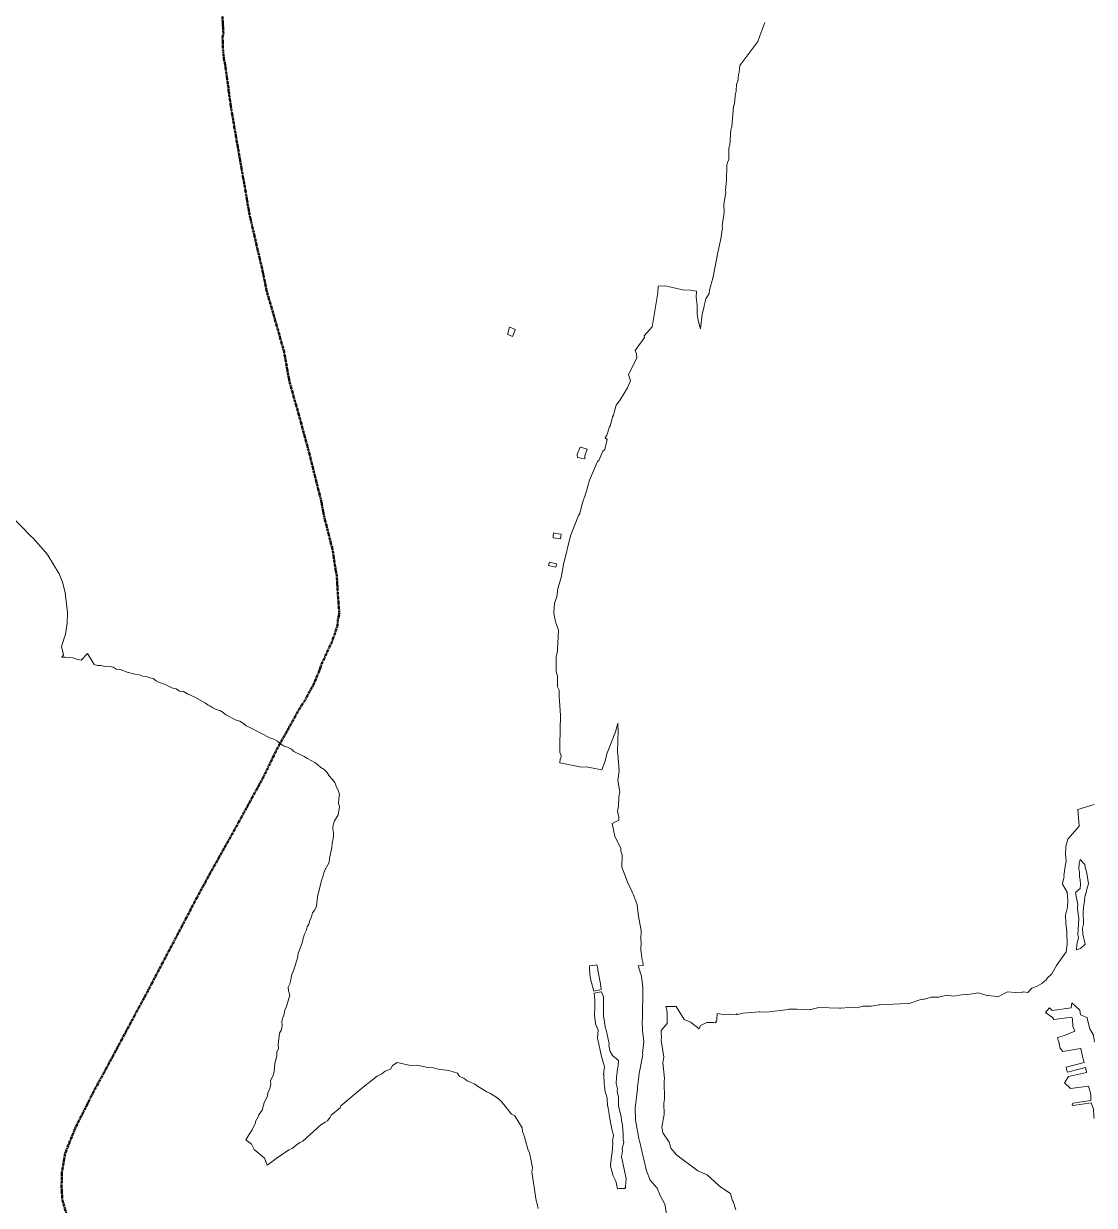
# Model space of a CAD drawing. Header units: metres. Extents: x 808092 to 809616, y 9156899 to 9158040.
# Drawn here: x 809319.3 to 809610.7, y 9157453.2 to 9157774.9 of the extents above; entities that cross this region are included whole.
import ezdxf

# ---------------------------------------------------------------- set-up
doc = ezdxf.new("R2010")
doc.units = ezdxf.units.M
doc.linetypes.add('ACAD_ISO08W100', pattern=[36, 24, -3, 6, -3])
doc.linetypes.add('PHANTOM2', pattern=[1.25, 0.625, -0.125, 0.125, -0.125, 0.125, -0.125])
doc.layers.add('AA L BOT', color=148, linetype='ACAD_ISO08W100')
doc.layers.add('C-TOPO-MAJR', color=9, linetype='Continuous')

msp = doc.modelspace()

# ---------------------------------------------------------------- linework, layer by layer
at = {"layer": 'AA L BOT', "color": 11, "linetype": 'PHANTOM2', "lineweight": 50, "flags": 128}
msp.add_lwpolyline([(809610.71, 9157092.34), (809607.31, 9157093.19), (809596.45, 9157102.84), (809590.41, 9157114.91), (809583.17, 9157124.56), (809575.92, 9157130.6), (809571.09, 9157141.46), (809569.89, 9157147.49), (809550, 9157168.13), (809535.06, 9157175.24), (809515.82, 9157184.4), (809498, 9157194.66), (809496.35, 9157198.55), (809496.09, 9157199.36), (809495.59, 9157199.94), (809495.2, 9157200.89), (809494, 9157201.66), (809493.13, 9157202.53), (809492.14, 9157203.87), (809491.76, 9157204.03), (809491.55, 9157204.71), (809491.03, 9157207.41), (809490.77, 9157210.02), (809490.83, 9157211.78), (809490.94, 9157212.14), (809492.01, 9157214.87), (809492.64, 9157215.83), (809492.77, 9157216.36), (809492.97, 9157216.51), (809494.04, 9157218.63), (809494.7, 9157219.19), (809494.98, 9157220.13), (809494.87, 9157221.72), (809494.61, 9157222.22), (809494.27, 9157223.93), (809494.25, 9157223.96), (809494.26, 9157223.99), (809494.22, 9157226.14), (809494.75, 9157226.89), (809495.16, 9157227.73), (809495.25, 9157228.35), (809495.68, 9157229.76), (809496.46, 9157231.4), (809497.1, 9157233.73), (809497.11, 9157233.76), (809497.14, 9157233.82), (809497.16, 9157233.89), (809497.29, 9157234.25), (809498.53, 9157237.01), (809499.63, 9157240.28), (809500.16, 9157241.54), (809499.99, 9157243.91), (809500.25, 9157245.15), (809500.62, 9157246.31), (809500.78, 9157246.68), (809500.85, 9157247.41), (809501.07, 9157248.39), (809501.27, 9157251.18), (809503.17, 9157252.98), (809503.6, 9157253.29), (809504.12, 9157253.34), (809505.91, 9157253.3), (809506.09, 9157253.6), (809506.41, 9157254.73), (809506.89, 9157255.34), (809507.81, 9157255.6), (809508.24, 9157256.51), (809508.35, 9157256.86), (809509.02, 9157257.4), (809509.26, 9157257.48), (809509.62, 9157258.26), (809510.14, 9157259.47), (809512.09, 9157262.56), (809512.81, 9157264.22), (809513.98, 9157267.7), (809513.97, 9157267.7), (809514.04, 9157267.91), (809514.48, 9157270.55), (809515.23, 9157281.94), (809514.81, 9157294.21), (809514.91, 9157296.09), (809514.39, 9157301.71), (809512.77, 9157310.25), (809512.61, 9157310.65), (809511.3, 9157314.94), (809508.58, 9157321.84), (809508.28, 9157322.37), (809507.85, 9157322.53), (809507.44, 9157322.61), (809506.3, 9157323.16), (809506.27, 9157323.99), (809506.33, 9157325.12), (809504.73, 9157327.84), (809502.87, 9157329.97), (809502.28, 9157330.55), (809497.73, 9157334.19), (809492.33, 9157338.08), (809488.81, 9157340.19), (809483.06, 9157342.72), (809482.72, 9157342.91), (809478.43, 9157344.67), (809471.16, 9157347.07), (809465.44, 9157348.56), (809464.76, 9157348.8), (809464.57, 9157348.83), (809463.75, 9157349.2), (809462.13, 9157349.44), (809460.28, 9157350.01), (809457.97, 9157351.23), (809456.05, 9157351.79), (809456.27, 9157351.95), (809452.63, 9157352.62), (809444.64, 9157355.05), (809444.87, 9157355.45), (809450.26, 9157354.43), (809450.13, 9157354.65), (809454.15, 9157353.96), (809458.12, 9157358.65), (809462.95, 9157362.04), (809463.63, 9157362.69), (809464.13, 9157363.32), (809475.86, 9157362.32), (809480.18, 9157362.04), (809466.94, 9157366.02), (809452.88, 9157370.02), (809448.47, 9157371.13), (809436.15, 9157375.42), (809423.37, 9157380.04), (809421.22, 9157381.21), (809419.8, 9157381.75), (809419.81, 9157381.95), (809416.28, 9157383.6), (809410.79, 9157385.67), (809410.71, 9157385.86), (809402.68, 9157388.45), (809392.07, 9157392.77), (809389.99, 9157394.09), (809387.14, 9157395.37), (809381.13, 9157399.23), (809374.68, 9157404.54), (809373.41, 9157405.74), (809369.36, 9157408.81), (809367.33, 9157410.85), (809366.76, 9157411.58), (809364.73, 9157412.99), (809358.42, 9157419.41), (809349.47, 9157428.91), (809348.49, 9157429.49), (809347.96, 9157430.14), (809345.11, 9157432.31), (809342.47, 9157435.54), (809340.91, 9157436.99), (809337.58, 9157440.82), (809334, 9157445.53), (809330.85, 9157451.24), (809329.85, 9157454.67), (809329.83, 9157454.86), (809329.63, 9157458.23), (809329.74, 9157462.33), (809330.61, 9157467.38), (809333.41, 9157474.36), (809338.87, 9157485.16), (809339.31, 9157485.86), (809339.66, 9157486.61), (809341.13, 9157489.23), (809349.92, 9157505.66), (809351.43, 9157508.38), (809357.94, 9157520.75), (809364.59, 9157533.35), (809364.9, 9157534.07), (809370.2, 9157543.85), (809375.28, 9157552.91), (809378.49, 9157558.68), (809384.51, 9157569.69), (809388.05, 9157577.03), (809394.47, 9157588.58), (809395.84, 9157590.65), (809398.38, 9157595.33), (809400.04, 9157599.39), (809400.36, 9157600.45), (809403.24, 9157606.68), (809403.73, 9157608.08), (809403.84, 9157608.25), (809404.73, 9157611.08), (809404.85, 9157612.65), (809405.23, 9157614.23), (809404.91, 9157618.46), (809404.87, 9157618.79), (809404.54, 9157624.33), (809403.38, 9157631.71), (809401.08, 9157640.75), (809400.3, 9157644.97), (809396.87, 9157658.56), (809394.2, 9157668.42), (809391.62, 9157677.56), (809390.2, 9157685.51), (809387.91, 9157693.64), (809385.44, 9157702.19), (809385.43, 9157702.21), (809384.2, 9157708.27), (809384.12, 9157708.52), (809380.75, 9157723.04), (809379.96, 9157727.8), (809377.76, 9157740.32), (809375.76, 9157751.99), (809374.04, 9157764.51), (809373.86, 9157764.87), (809373.57, 9157767.57), (809373.46, 9157771.08), (809373.67, 9157772.34), (809373.45, 9157776.12), (809373.51, 9157790.1), (809373.53, 9157800.07), (809373.86, 9157810.93), (809373.55, 9157816.18), (809373.61, 9157816.98), (809373.51, 9157817.85), (809371.33, 9157827.13), (809364.39, 9157840.33), (809362.47, 9157843.08), (809356.08, 9157853.57), (809353.66, 9157859.44), (809353.48, 9157860.34), (809352.91, 9157865.09), (809352.88, 9157868.72), (809353.55, 9157874.19), (809353.74, 9157875.31), (809354.26, 9157875.46), (809357.28, 9157874.72), (809359.22, 9157873.83), (809363.82, 9157872.6), (809363.94, 9157873.83), (809364.82, 9157876.56), (809365.24, 9157875.76), (809365.95, 9157875.54), (809367.3, 9157879.42), (809367.87, 9157880.51), (809370.02, 9157885.43), (809373.55, 9157891.86), (809376.47, 9157896.13), (809379.58, 9157898.55), (809386, 9157901.88), (809389.42, 9157902.94), (809394.44, 9157903.37), (809408.46, 9157903.15), (809415.32, 9157903.32), (809422.92, 9157902.97), (809424.88, 9157903.1), (809438.9, 9157901.93), (809441.25, 9157901.86), (809438.8, 9157902.2), (809425.38, 9157903.82), (809413.95, 9157905.57), (809403.87, 9157907.05), (809395.06, 9157917.61), (809388.93, 9157917.81), (809383.84, 9157918.44), (809383.31, 9157918.7), (809388.26, 9157918.66), (809388.88, 9157918.78), (809395.42, 9157919.13), (809395.43, 9157919.14), (809395.47, 9157919.14), (809395.46, 9157919.14), (809395.51, 9157919.14), (809401.97, 9157919.62), (809406.46, 9157919.33), (809406.8, 9157919.44), (809408.19, 9157919.45), (809418.93, 9157918.63), (809419.7, 9157918.87), (809428.14, 9157918.68), (809431.45, 9157917.93), (809436.55, 9157917.45), (809446.69, 9157916.67), (809461.46, 9157915.12), (809464.45, 9157914.8), (809466.03, 9157914.82), (809475.8, 9157914.18), (809480.82, 9157913.4), (809482.36, 9157912.87), (809489.92, 9157911.18), (809493.86, 9157909.56), (809494.21, 9157909.35), (809503.76, 9157904.87), (809507.41, 9157903.38), (809512.32, 9157900.97), (809514.91, 9157900.36), (809515.19, 9157900.23), (809515.76, 9157900.17), (809517.52, 9157899.65), (809519.4, 9157899.32), (809520.11, 9157899.15), (809522.94, 9157897.95), (809523.57, 9157897.77), (809528.42, 9157895.12), (809529.57, 9157894.61), (809532.64, 9157893.67), (809535.09, 9157891.54), (809535.29, 9157891.45), (809538.74, 9157890.32), (809539.52, 9157889.6), (809548.07, 9157886.32), (809553.04, 9157883.92), (809553.85, 9157883.61), (809555.72, 9157883.82), (809556.11, 9157883.72), (809557.87, 9157882.94), (809559.42, 9157882.74), (809561.15, 9157882.82), (809562.28, 9157882.53), (809564.62, 9157882.26), (809565.78, 9157882.02), (809566.94, 9157881.97), (809571.46, 9157881.1), (809574.69, 9157880.21), (809578, 9157879.7), (809578.76, 9157879.71), (809578.89, 9157879.64), (809579.19, 9157879.62), (809579.93, 9157879.41), (809580.4, 9157879.48), (809582.72, 9157879.34), (809585.76, 9157880.16), (809588.06, 9157881.06), (809591.03, 9157882.7), (809602.28, 9157888.95), (809610.71, 9157893.37)], dxfattribs=at)
at = {"layer": 'C-TOPO-MAJR', "color": 9, "linetype": 'Continuous', "lineweight": 5}
for points, elevation in [([(809494.25, 9157450.92), (809493.84, 9157453.49), (809492.56, 9157455.83), (809491.71, 9157457.83), (809489.84, 9157460.08), (809488.86, 9157462.54), (809486.96, 9157470.73), (809486.79, 9157470.97), (809485.83, 9157476.35), (809485.88, 9157476.65), (809485.78, 9157479.64), (809486.36, 9157484.93), (809486.34, 9157485.37), (809486.78, 9157488.24), (809486.74, 9157488.62), (809487.79, 9157494.18), (809487.73, 9157494.56), (809488.06, 9157497.82), (809487.71, 9157500.83), (809487.63, 9157503.55), (809487.76, 9157503.71), (809487.8, 9157512.49), (809487.43, 9157515.61), (809486.58, 9157518.42), (809487.88, 9157518.44), (809487.91, 9157518.84), (809487.87, 9157519.2), (809487.8, 9157519.55), (809487.64, 9157519.96), (809487.39, 9157522.15), (809487.29, 9157522.55), (809487.39, 9157525.02), (809487.26, 9157525.43), (809487.36, 9157527.99), (809486.78, 9157531.39), (809486.65, 9157531.8), (809486.32, 9157534.96), (809485.3, 9157537.73), (809485.01, 9157538.3), (809484.84, 9157538.75), (809483.62, 9157541.17), (809483.48, 9157541.75), (809482.14, 9157545.22), (809482.17, 9157548.57), (809481.81, 9157549.68), (809481.88, 9157550.32), (809480.2, 9157553.65), (809479.44, 9157557.14), (809481.29, 9157558.02), (809481.29, 9157558.83), (809480.91, 9157560.46), (809481.24, 9157561.88), (809481.29, 9157564.34), (809481.53, 9157565.77), (809481.03, 9157568.87), (809481.35, 9157571.44), (809481.01, 9157576.09), (809480.96, 9157576.39), (809481.02, 9157579.79), (809481.01, 9157579.98), (809481.13, 9157582), (809480.99, 9157584.45), (809480.38, 9157582.07), (809478.07, 9157576.1), (809477.57, 9157574.14), (809476.71, 9157571.73), (809472.4, 9157572.58), (809471.16, 9157572.51), (809465.28, 9157573.7), (809465.34, 9157574.7), (809465.54, 9157574.85), (809465.6, 9157575.58), (809465.21, 9157576.54), (809465.25, 9157576.98), (809465.2, 9157578.62), (809465.41, 9157586.51), (809465.03, 9157591.83), (809465.06, 9157593.46), (809464.62, 9157594.32), (809464.57, 9157597.23), (809464.23, 9157598.53), (809464.28, 9157600.02), (809464.21, 9157600.48), (809464.26, 9157602.54), (809464.6, 9157604.09), (809464.58, 9157604.67), (809464.7, 9157606.21), (809464.87, 9157609.8), (809464.13, 9157611.81), (809464.1, 9157612.17), (809463.7, 9157613.89), (809463.62, 9157614.63), (809463.78, 9157617.13), (809464.39, 9157618.84), (809464.73, 9157621.14), (809465.6, 9157624.07), (809466.22, 9157627.68), (809468.16, 9157635.42), (809470.34, 9157641), (809470.53, 9157641.26), (809470.64, 9157641.52), (809471.34, 9157644.21), (809471.44, 9157644.46), (809472.44, 9157647.36), (809473.32, 9157650.61), (809475.5, 9157655.72), (809475.86, 9157655.96), (809476.9, 9157658.53), (809477.45, 9157659), (809478.11, 9157661.69), (809477.62, 9157662.1), (809478.07, 9157662.83), (809478.76, 9157665.13), (809479.06, 9157665.55), (809479.54, 9157667.88), (809479.86, 9157668.28), (809480.53, 9157671.03), (809481.19, 9157671.83), (809481.68, 9157672.52), (809483.63, 9157675.79), (809484.51, 9157677.69), (809483.93, 9157679.35), (809486.21, 9157683.84), (809486.15, 9157685.02), (809485.72, 9157685.91), (809488.27, 9157689.44), (809488.16, 9157689.86), (809490.4, 9157692.36), (809491.95, 9157701.57), (809491.99, 9157703.46), (809493.99, 9157703.51), (809498.66, 9157702.41), (809500.8, 9157702.29), (809502.4, 9157702.06), (809502.35, 9157700.43), (809502.64, 9157698.22), (809502.6, 9157695.86), (809502.91, 9157694.11), (809503.5, 9157691.82), (809504.01, 9157695.8), (809504.51, 9157697.86), (809504.54, 9157698.13), (809504.97, 9157699.97), (809505.86, 9157701.46), (809505.99, 9157702.32), (809506.98, 9157705.97), (809508.24, 9157712.58), (809509.13, 9157716.78), (809509.33, 9157718.29), (809509.54, 9157719.11), (809509.43, 9157719.86), (809510, 9157723.59), (809509.9, 9157725.65), (809510.42, 9157728.97), (809510.37, 9157729.56), (809510.62, 9157732.17), (809510.73, 9157736.4), (809510.91, 9157737.12), (809511.24, 9157737.91), (809511.28, 9157741.09), (809511.49, 9157741.83), (809511.77, 9157746.08), (809512.06, 9157746.78), (809512.5, 9157752.38), (809512.77, 9157753.14), (809512.93, 9157755.11), (809513.04, 9157755.82), (809513.26, 9157756.5), (809513.36, 9157758.5), (809513.68, 9157759.17), (809513.83, 9157761), (809514.01, 9157761.72), (809514.22, 9157763.51), (809519.11, 9157770), (809519.32, 9157770.53), (809519.36, 9157770.8), (809519.7, 9157771.54), (809521, 9157775.19)], 2740), ([(809459.31, 9157452.35), (809459.09, 9157453.64), (809458.82, 9157454.5), (809457.59, 9157462.33), (809457.82, 9157463.38), (809457.48, 9157465.26), (809456.96, 9157467.45), (809456.57, 9157468.47), (809455.87, 9157470.81), (809455.64, 9157471.88), (809455.08, 9157473.3), (809454.97, 9157474.28), (809453.02, 9157477.52), (809452.13, 9157477.98), (809449.28, 9157481.53), (809448.14, 9157482.56), (809446.38, 9157483.63), (809445.35, 9157484.06), (809442.84, 9157485.6), (809442.07, 9157486.16), (809440.04, 9157487.1), (809439.15, 9157487.78), (809437.96, 9157488.26), (809437.37, 9157489.14), (809435.07, 9157489.86), (809432.17, 9157490.28), (809430.74, 9157490.59), (809429.32, 9157490.7), (809426.31, 9157491.31), (809424.59, 9157491.22), (809420.98, 9157492.03), (809419.73, 9157491.27), (809419.12, 9157490.27), (809417.66, 9157489.75), (809416.76, 9157489), (809415.54, 9157488.34), (809411.67, 9157485.39), (809405.61, 9157480.28), (809405.41, 9157479.77), (809402.98, 9157477.71), (809402.72, 9157477.16), (809402.04, 9157476.17), (809401.35, 9157475.87), (809400.18, 9157475.06), (809395.31, 9157470.65), (809394.52, 9157470.33), (809393.44, 9157469.54), (809392.36, 9157468.62), (809391.49, 9157468.32), (809388.85, 9157466.46), (809388.36, 9157466.24), (809386.84, 9157465.01), (809385.58, 9157464.12), (809384.82, 9157466.03), (809382.05, 9157468.39), (809381.36, 9157469.8), (809379.81, 9157471.06), (809380.38, 9157471.99), (809380.43, 9157472.09), (809381.5, 9157473.78), (809381.55, 9157474.06), (809382.37, 9157475.57), (809382.45, 9157476), (809383.18, 9157477.31), (809383.33, 9157477.84), (809384.27, 9157479.08), (809384.77, 9157481.13), (809385.64, 9157482.96), (809385.74, 9157483.81), (809386.31, 9157484.96), (809386.54, 9157486.15), (809386.52, 9157487.05), (809387.34, 9157488.83), (809387.51, 9157489.72), (809387.65, 9157491.81), (809388.19, 9157493.9), (809388.2, 9157494.9), (809388.66, 9157495.9), (809388.62, 9157496.88), (809388.96, 9157500.03), (809389.49, 9157501.01), (809389.67, 9157502.15), (809389.6, 9157503.27), (809389.83, 9157504.29), (809390.24, 9157505.24), (809390.4, 9157506.31), (809390.86, 9157507.32), (809391.73, 9157510.4), (809391.39, 9157511.57), (809391.34, 9157512.54), (809391.79, 9157513.52), (809392.07, 9157514.6), (809392.17, 9157515.73), (809392.95, 9157517.59), (809393.26, 9157518.74), (809393.88, 9157520.53), (809394, 9157521.75), (809395.2, 9157524.89), (809395.41, 9157525.94), (809395.74, 9157527.05), (809396.18, 9157527.91), (809396.46, 9157528.97), (809396.89, 9157529.76), (809397.22, 9157530.76), (809397.62, 9157531.72), (809397.94, 9157532.84), (809398.58, 9157533.67), (809398.97, 9157534.61), (809399.3, 9157537.19), (809400.35, 9157541.66), (809400.72, 9157542.63), (809401.01, 9157543.7), (809401.38, 9157544.62), (809402.46, 9157546.52), (809402.58, 9157547.64), (809403.15, 9157550.64), (809403.26, 9157551.68), (809403.6, 9157553.56), (809403.64, 9157554.64), (809403.42, 9157555.7), (809403.51, 9157556.81), (809403.89, 9157557.88), (809404.88, 9157559.48), (809405.24, 9157561.58), (809405.04, 9157562.81), (809405.06, 9157563.82), (809405.25, 9157565.17), (809404.91, 9157566.11), (809404.36, 9157567.28), (809404.01, 9157568.26), (809403.3, 9157569.24), (809402.49, 9157570.09), (809401.91, 9157571), (809401.13, 9157571.82), (809400.22, 9157572.41), (809399.41, 9157573.13), (809398.55, 9157573.77), (809396.54, 9157574.79), (809395.63, 9157575.41), (809392.87, 9157576.71), (809392.2, 9157577.36), (809391.09, 9157577.96), (809390.17, 9157578.22), (809389.12, 9157578.89), (809388.41, 9157579.51), (809387.38, 9157580.14), (809386.51, 9157580.38), (809380.86, 9157583.3), (809379.87, 9157583.69), (809379.15, 9157584.39), (809378.13, 9157585.02), (809377.16, 9157585.23), (809374.36, 9157586.68), (809373.59, 9157587.32), (809372.7, 9157587.91), (809371.72, 9157588.21), (809370.79, 9157588.65), (809369.97, 9157589.2), (809369.57, 9157589.33), (809368.83, 9157589.94), (809365.93, 9157591.52), (809363.86, 9157592.48), (809362.84, 9157593.06), (809361.77, 9157593.21), (809360.82, 9157593.76), (809359.9, 9157593.95), (809357.17, 9157595.26), (809356.23, 9157595.57), (809355.36, 9157595.94), (809354.55, 9157596.57), (809353.61, 9157596.83), (809352.69, 9157597.16), (809351.71, 9157597.26), (809350.71, 9157597.65), (809349.59, 9157597.83), (809347.46, 9157598.34), (809345.55, 9157599.07), (809344.51, 9157599.16), (809343.63, 9157599.67), (809342.4, 9157599.93), (809341.41, 9157599.92), (809340.33, 9157600.19), (809339.44, 9157600.19), (809338.47, 9157600.41), (809336.65, 9157603.38), (809334.99, 9157601.65), (809334.1, 9157601.79), (809332.73, 9157602.21), (809330.57, 9157602.44), (809330.12, 9157602.43), (809329.73, 9157602.45), (809330.15, 9157603.06), (809329.63, 9157605.3), (809330.68, 9157608.66), (809331.19, 9157611.72), (809331.26, 9157614.58), (809330.58, 9157619.96), (809329.96, 9157622.56), (809329.86, 9157622.87), (809328.93, 9157625.1), (809325.87, 9157630.15), (809325.24, 9157631.02), (809321.89, 9157634.82), (809321.27, 9157635.35), (809315.81, 9157640.96)], 2750), ([(809513.1, 9157452), (809512.38, 9157454.21), (809512.25, 9157454.37), (809511.69, 9157456.44), (809509.34, 9157457.95), (809508.62, 9157458.51), (809505.35, 9157461.45), (809502.77, 9157462.56), (809497.05, 9157466.83), (809495.48, 9157468.72), (809495.33, 9157469.1), (809495.04, 9157470.36), (809493.24, 9157472.89), (809492.96, 9157474.43), (809493.62, 9157477.89), (809493.59, 9157480.97), (809493.71, 9157482.1), (809493.6, 9157487), (809493.7, 9157487.72), (809493.25, 9157492.03), (809493.53, 9157493.53), (809492.81, 9157498.13), (809492.9, 9157499.08), (809492.8, 9157499.97), (809492.78, 9157500.76), (809494.43, 9157502.69), (809494.44, 9157505.43), (809494.33, 9157506.41), (809494.06, 9157507.29), (809496.88, 9157507.33), (809499.11, 9157503.81), (809499.26, 9157503.67), (809500.93, 9157503.02), (809501.16, 9157502.8), (809503.14, 9157501.2), (809503.54, 9157502.13), (809505.28, 9157502.98), (809507.05, 9157502.97), (809507.63, 9157502.88), (809507.89, 9157503.34), (809507.95, 9157503.78), (809508.07, 9157505.37), (809509.71, 9157505.18), (809511.53, 9157505.24), (809511.62, 9157505.27), (809513.25, 9157505.16), (809513.36, 9157505.19), (809513.48, 9157505.2), (809513.59, 9157505.18), (809515.17, 9157505.5), (809519.5, 9157505.91), (809519.64, 9157505.88), (809521.48, 9157505.78), (809527.39, 9157506.54), (809527.54, 9157506.59), (809527.7, 9157506.56), (809529.71, 9157506.59), (809529.83, 9157506.57), (809531.84, 9157506.42), (809533.42, 9157506.51), (809533.57, 9157506.46), (809535.74, 9157507.09), (809541.39, 9157506.84), (809541.55, 9157506.88), (809541.7, 9157506.85), (809544.02, 9157507.02), (809546.09, 9157506.96), (809547.73, 9157507.44), (809549.69, 9157507.4), (809549.84, 9157507.41), (809549.98, 9157507.45), (809552.16, 9157507.74), (809552.47, 9157507.74), (809557.88, 9157508.08), (809558.21, 9157508.15), (809560.05, 9157508.06), (809563.75, 9157509.3), (809563.94, 9157509.29), (809564.12, 9157509.23), (809566.34, 9157509.83), (809568.39, 9157509.88), (809570.21, 9157510.31), (809570.38, 9157510.38), (809572.44, 9157510.17), (809574.57, 9157510.52), (809576.89, 9157510.64), (809579.07, 9157511.08), (809581.55, 9157510.35), (809581.6, 9157510.35), (809581.7, 9157510.34), (809584.3, 9157510.01), (809584.42, 9157509.98), (809587.04, 9157511.27), (809589.14, 9157511.12), (809591.21, 9157511.23), (809591.27, 9157511.28), (809592.66, 9157511.16), (809593.7, 9157512.31), (809595.18, 9157512.84), (809596.39, 9157513.58), (809597.7, 9157514.64), (809597.77, 9157514.78), (809597.82, 9157514.91), (809599.14, 9157516.17), (809600.4, 9157518.46), (809603.06, 9157522.17), (809603.34, 9157524.31), (809603.25, 9157527.6), (809603.24, 9157527.66), (809603.26, 9157527.72), (809602.98, 9157529.97), (809602.88, 9157532.22), (809603.37, 9157534.35), (809603.37, 9157534.37), (809603.46, 9157536.2), (809603.29, 9157538.48), (809602.02, 9157540.66), (809602.04, 9157540.84), (809602.47, 9157542.73), (809602.44, 9157542.86), (809602.68, 9157544.77), (809602.66, 9157544.86), (809603.05, 9157546.92), (809602.9, 9157548.78), (809602.95, 9157550.65), (809602.98, 9157550.95), (809603.48, 9157552.87), (809603.49, 9157552.92), (809606.63, 9157556.41), (809606.2, 9157560.93), (809610.71, 9157562.27)], 2730), ([(809610.71, 9157497.57), (809610.69, 9157497.78), (809610.72, 9157497.97), (809610.68, 9157498.15), (809610.58, 9157498.88), (809610.49, 9157499.17), (809610.45, 9157499.5), (809609.52, 9157501.25), (809608.78, 9157504.08), (809608.73, 9157504.36), (809606.94, 9157505.03), (809606.77, 9157506.32), (809604.58, 9157508.3), (809604.4, 9157506.96), (809599.22, 9157506.2), (809598.48, 9157506.97), (809597.41, 9157505.68), (809599.31, 9157504.36), (809599.66, 9157503.81), (809604.63, 9157504.4), (809604.75, 9157503.9), (809604.88, 9157501.84), (809605.37, 9157500.64), (809602.6, 9157499.38), (809600.66, 9157498.91), (809601.01, 9157497.81), (809601.07, 9157497.76), (809601.31, 9157496.27), (809601.38, 9157496), (809602.11, 9157495.03), (809606.98, 9157495.87), (809607.04, 9157495.89), (809607.46, 9157493.72), (809607.92, 9157492.12), (809603.09, 9157490.77), (809603.11, 9157490.25), (809603.12, 9157490.16), (809603.45, 9157489.47), (809608.29, 9157490.73), (809608.6, 9157489.53), (809608.6, 9157489.34), (809603.72, 9157488.28), (809602.57, 9157486.53), (809604.2, 9157484.98), (809609.16, 9157485.65), (809609.78, 9157483.45), (809609.8, 9157481.74), (809604.85, 9157480.99), (809604.66, 9157480.56), (809604.94, 9157480.36), (809609.9, 9157481.07), (809610.5, 9157479.37), (809610.59, 9157477.35), (809610.71, 9157476.86)], 2730)]:
    msp.add_lwpolyline(points, dxfattribs=dict(at, elevation=elevation))
for points, elevation in [([(809451.07, 9157690.26), (809452.4, 9157689.73), (809452.88, 9157691), (809453.05, 9157691.64), (809451.89, 9157692.21), (809451.67, 9157692.28), (809451.52, 9157692.24), (809451.1, 9157690.56), (809451.07, 9157690.26)], 2740), ([(809469.97, 9157657.57), (809469.96, 9157657.55), (809470.04, 9157656.78), (809472.03, 9157656.43), (809472.08, 9157657.19), (809472.72, 9157659.06), (809470.84, 9157659.57), (809470.78, 9157659.58), (809469.97, 9157657.57)], 2740), ([(809463.39, 9157635.59), (809463.42, 9157634.91), (809465.42, 9157634.68), (809465.48, 9157635.25), (809465.51, 9157635.37), (809465.57, 9157635.94), (809464.15, 9157636.12), (809463.6, 9157636.3), (809463.4, 9157635.6), (809463.39, 9157635.59)], 2740), ([(809462.18, 9157627.35), (809462.51, 9157627.3), (809464.13, 9157626.91), (809464.21, 9157627.16), (809464.35, 9157627.83), (809462.41, 9157628.29), (809462.23, 9157627.73), (809462.18, 9157627.35)], 2740), ([(809605.95, 9157524.22), (809605.82, 9157522.79), (809606.94, 9157523.11), (809608.21, 9157524.26), (809607.58, 9157526.98), (809607.53, 9157528.61), (809607.73, 9157529.76), (809607.72, 9157533.02), (809607.81, 9157534.06), (809607.83, 9157534.98), (809608.05, 9157535.98), (809608.14, 9157537.26), (809608.54, 9157538.39), (809608.74, 9157539.62), (809609.17, 9157540.75), (809608.69, 9157543.65), (809608.2, 9157545.26), (809608.09, 9157545.98), (809606.87, 9157547.32), (809606.58, 9157546.22), (809606.5, 9157544.74), (809606.72, 9157544.01), (809606.68, 9157542.63), (809606.87, 9157541.8), (809606.98, 9157540.53), (809606.89, 9157539.44), (809605.69, 9157538.43), (809605.59, 9157538.23), (809606.27, 9157535.08), (809606.18, 9157533.94), (809606.47, 9157531.3), (809606.27, 9157526.84), (809606.4, 9157526.08), (809605.95, 9157524.22)], 2730), ([(809473.53, 9157515.2), (809474.5, 9157511.51), (809476.46, 9157511.92), (809476.3, 9157513.51), (809475.55, 9157517.19), (809475.55, 9157517.62), (809475.28, 9157518.67), (809474.26, 9157518.51), (809473.29, 9157518.43), (809473.28, 9157517.44), (809473.53, 9157515.2), (809473.53, 9157515.2)], 2740), ([(809480.91, 9157457.69), (809481.35, 9157457.73), (809482.92, 9157457.74), (809483.21, 9157458.19), (809483.14, 9157458.34), (809483.33, 9157460.5), (809481.99, 9157466.42), (809482.33, 9157468.06), (809482.23, 9157468.62), (809482.7, 9157470.29), (809482.51, 9157471.09), (809482.5, 9157472.62), (809482.29, 9157475), (809481.99, 9157476.39), (809481.94, 9157477.29), (809481.24, 9157480.32), (809481.22, 9157482.67), (809480.81, 9157484.14), (809480.96, 9157484.87), (809480.6, 9157486.4), (809480.64, 9157487.99), (809480.95, 9157490.35), (809481.11, 9157491.1), (809481.21, 9157492.63), (809479.58, 9157493.95), (809478.92, 9157495.11), (809478.55, 9157496.7), (809478.64, 9157497.16), (809477.87, 9157501.01), (809477.71, 9157501.35), (809477.14, 9157504.76), (809477.09, 9157509.96), (809476.57, 9157511.31), (809476.37, 9157511.29), (809474.61, 9157510.94), (809474.77, 9157509.17), (809474.78, 9157509.12), (809474.73, 9157507.17), (809474.74, 9157507.11), (809474.71, 9157504.98), (809474.99, 9157502.72), (809474.99, 9157502.62), (809475.65, 9157500.84), (809475.48, 9157498.83), (809475.49, 9157498.75), (809475.48, 9157498.68), (809476.45, 9157494.15), (809476.45, 9157494.07), (809477.41, 9157490.91), (809477.15, 9157488.94), (809477.17, 9157488.86), (809477.2, 9157488.77), (809477.33, 9157486.44), (809477.32, 9157486.37), (809477.59, 9157484.2), (809478.15, 9157482.35), (809478.26, 9157480.31), (809478.29, 9157480.23), (809478.65, 9157478.03), (809478.63, 9157477.93), (809478.67, 9157477.85), (809479.42, 9157473.94), (809479.86, 9157472.31), (809479.62, 9157470.53), (809479.65, 9157470.41), (809479.56, 9157468.59), (809479, 9157464.14), (809479, 9157463.98), (809479.02, 9157463.88), (809479.67, 9157461.61), (809479.67, 9157461.52), (809479.68, 9157461.43), (809480.47, 9157459.8), (809480.86, 9157458.15), (809480.91, 9157457.69)], 2740)]:
    msp.add_lwpolyline(points, close=True, dxfattribs=dict(at, elevation=elevation))

doc.saveas('drawing.dxf')
